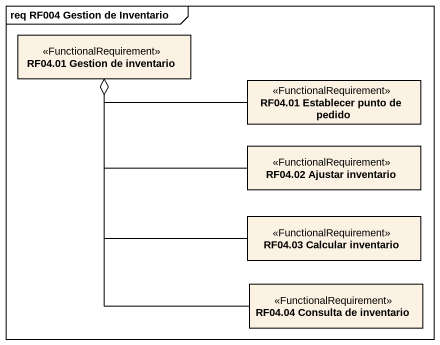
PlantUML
@startuml
mainframe req RF004 Gestion de Inventario
hide circle
hide empty members
class "RF04.01 Gestion de inventario" as RF04_01_Gestion_de <<FunctionalRequirement>>
class "RF04.01 Establecer punto de pedido" as RF04_01_Establecer_punto_de <<FunctionalRequirement>>
class "RF04.02 Ajustar inventario" as RF04_02_Ajustar_inventario <<FunctionalRequirement>>
class "RF04.03 Calcular inventario" as RF04_03_Calcular_inventario <<FunctionalRequirement>>
class "RF04.04 Consulta de inventario" as RF04_04_Consulta_de <<FunctionalRequirement>>
RF04_01_Establecer_punto_de -left-o RF04_01_Gestion_de
RF04_02_Ajustar_inventario -left-o RF04_01_Gestion_de
RF04_03_Calcular_inventario -up-o RF04_01_Gestion_de
RF04_04_Consulta_de -up-o RF04_01_Gestion_de
@enduml
